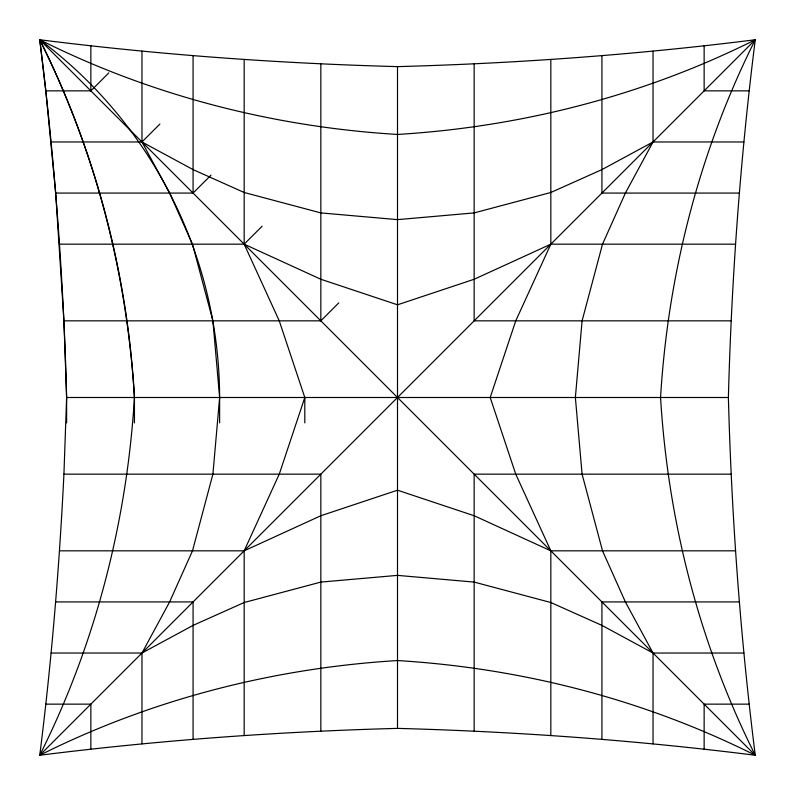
<?xml version="1.0" encoding="UTF-8"?>
<svg xmlns="http://www.w3.org/2000/svg" width="795" height="795" viewBox="0 0 795 795"><rect width="100%" height="100%" fill="white"/><g stroke="black" fill="none" stroke-linecap="round" stroke-linejoin="round"><path stroke-width="1.19" d="M63.928 474.158L66.621 397.5L63.928 320.842L55.69 193.076L45.822 90.859L39.75 39.75C158.453 54.696 277.912 63.401 397.5 66.621C517.088 63.401 636.547 54.696 755.25 39.75C740.304 158.453 731.599 277.912 728.379 397.5C731.599 517.088 740.304 636.547 755.25 755.25C636.547 740.304 517.088 731.599 397.5 728.379C277.912 731.599 158.453 740.304 39.75 755.25C51.546 661.917 59.267 568.107 63.928 474.158L320.842 474.158L320.842 731.072M244.174 59.476L244.174 244.174L279.254 320.842L304.803 397.5L279.254 474.158L244.174 550.826L244.174 735.524M39.75 755.25C95.489 644.059 126.932 521.53 134.444 397.5C126.932 273.47 95.489 150.941 39.75 39.75C150.941 95.489 273.47 126.932 397.5 134.444C521.53 126.932 644.059 95.489 755.25 39.75C699.511 150.941 668.068 273.47 660.556 397.5C668.068 521.53 699.511 644.059 755.25 755.25C644.059 699.511 521.53 668.068 397.5 660.556C273.47 668.068 150.941 699.511 39.75 755.25L755.25 39.75M45.822 90.859L90.859 90.859L108.806 72.901M51.128 141.967L141.967 141.967L159.914 124.01M55.69 193.076L193.076 193.076L211.023 175.119M59.476 244.174L244.174 244.174L262.131 226.227M63.928 320.842L320.842 320.842L338.789 302.885M749.178 90.859L704.141 90.859L704.141 45.822M743.872 141.967L653.033 141.967L601.924 169.613L550.826 192.489L474.158 212.911L397.5 219.629L320.842 212.911L244.174 192.489L193.076 169.613L141.967 141.967L141.967 51.128M739.31 193.076L601.924 193.076L601.924 55.69M735.524 244.174L550.826 244.174L474.158 279.254L397.5 304.803L320.842 279.254L244.174 244.174M731.072 320.842L474.158 320.842L474.158 63.928M755.25 755.25L39.75 39.75A3617.856 3617.856 0 0 1 66.621 397.5L728.379 397.5M731.072 474.158L474.158 474.158L474.158 731.072M59.476 550.826L244.174 550.826L320.842 515.746L397.5 490.197L474.158 515.746L550.826 550.826L735.524 550.826M55.69 601.924L193.076 601.924L193.076 739.31M739.31 601.924L601.924 601.924L601.924 739.31M51.128 653.033L141.967 653.033L193.076 625.387L244.174 602.511L320.842 582.089L397.5 575.371L474.158 582.089L550.826 602.511L601.924 625.387L653.033 653.033L743.872 653.033M45.822 704.141L90.859 704.141L90.859 749.178M749.178 704.141L704.141 704.141L704.141 749.178M141.967 141.967L169.613 193.076L192.489 244.174L212.911 320.842L219.629 397.5L219.629 422.89M653.033 51.128L653.033 141.967L625.387 193.076L602.511 244.174L582.089 320.842L575.371 397.5L582.089 474.158L602.511 550.826L625.387 601.924L653.033 653.033L653.033 743.872M550.826 59.476L550.826 244.174L515.746 320.842L490.197 397.5L515.746 474.158L550.826 550.826L550.826 735.524M397.5 66.621L397.5 728.379M320.842 63.928L320.842 320.842M304.803 397.5L304.803 422.89M193.076 55.69L193.076 193.076M141.967 743.872L141.967 653.033L169.613 601.924L192.489 550.826L212.911 474.158L219.629 397.5A448.45 448.45 0 0 0 39.75 39.75A914.638 914.638 0 0 1 134.444 397.5L134.444 422.89M90.859 45.822L90.859 90.859M66.621 397.5L66.621 422.89"/></g></svg>
